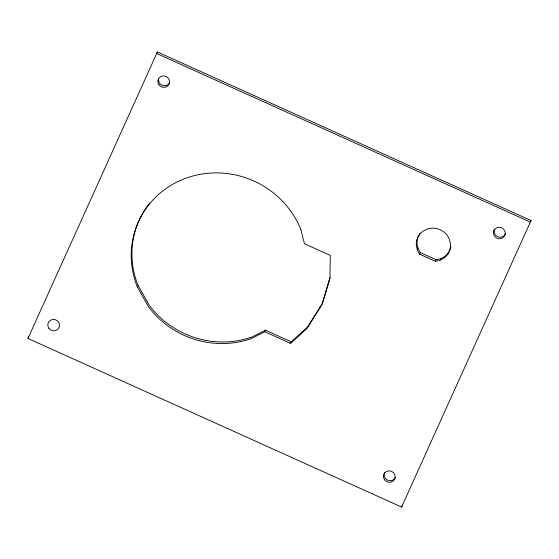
<?xml version="1.0" encoding="UTF-8"?>
<svg xmlns="http://www.w3.org/2000/svg" width="559" height="559" viewBox="0 0 559 559"><rect width="100%" height="100%" fill="white"/><g stroke="black" fill="none" stroke-linecap="round" stroke-linejoin="round"><path stroke-width="0.84" d="M330.159 277.655L322.634 303.055L307.625 326.938L291.26 341.822L290.568 343.387L264.763 331.753L251.459 338.523A88.483 84.689 23.9 0 1 148.561 306.856L137.395 287.053M494.617 229.043L494.47 229.414A5.939 5.688 23.9 0 0 497.692 236.667L498.083 236.827A5.939 5.688 23.9 0 0 505.448 233.928L505.595 233.557M27.95 338.468L157.407 51.959L531.05 220.532L401.593 507.041L27.95 338.468L28.649 336.902M157.407 51.959L156.716 53.524L530.351 222.098L531.05 220.532M264.763 331.753L265.462 330.18L291.26 341.822M417.3 249.607L417.992 248.035M419.662 254.219L417.496 250.362L416.406 246.128A17.224 16.491 23.9 0 1 423.191 231.105L427.097 229.113A17.224 16.491 23.9 0 1 449.296 239.133L450.386 243.368A17.224 16.491 23.9 0 1 443.594 258.391L439.695 260.382L435.363 261.298L419.662 254.219L420.361 252.647L418.188 248.797L417.098 244.556A17.224 16.491 23.9 0 1 420.151 233.124M435.363 261.298L436.062 259.732L440.387 258.81L444.293 256.826A17.224 16.491 23.9 0 0 450.854 246.98M440.394 260.026L441.086 258.454M401.593 507.041L402.284 505.476M290.568 343.387L306.926 328.51L321.942 304.62L329.95 277.585L330.299 255.414L304.48 243.731L300.791 229.365M265.462 330.18L252.158 336.951A88.483 84.689 23.9 0 1 149.253 305.291L138.094 285.488M420.361 252.647L436.062 259.732M169.824 82.508A5.939 5.688 23.9 0 1 158.581 79.05M395.409 477.421A5.939 5.688 23.9 0 1 387.66 480.16A5.939 5.688 23.9 0 1 384.585 472.537M138.157 285.642A88.483 84.689 23.9 0 1 139.058 220.407M139.408 219.638A88.483 84.689 23.9 0 1 142.95 212.839M143.831 211.365A88.483 84.689 23.9 0 1 149.728 202.966M137.458 287.214A88.483 84.689 23.9 0 1 186.559 177.972A88.483 84.689 23.9 0 1 300.721 229.225M493.925 230.608L493.772 230.986A5.939 5.688 23.9 0 0 496.993 238.232L497.384 238.393A5.939 5.688 23.9 0 0 504.749 235.493L504.903 235.122A5.939 5.688 23.9 0 0 501.682 227.869L501.29 227.716A5.939 5.688 23.9 0 0 493.925 230.608M158.987 84.898A5.939 5.688 23.9 0 0 169.132 84.081A5.939 5.688 23.9 0 0 163.039 75.926A5.939 5.688 23.9 0 0 158.987 84.898M48.947 328.399A5.939 5.688 23.9 0 0 59.093 327.574A5.939 5.688 23.9 0 0 53.007 319.427A5.939 5.688 23.9 0 0 48.947 328.399M384.571 479.818A5.939 5.688 23.9 0 0 394.717 478.993A5.939 5.688 23.9 0 0 388.624 470.839A5.939 5.688 23.9 0 0 384.571 479.818"/></g></svg>
